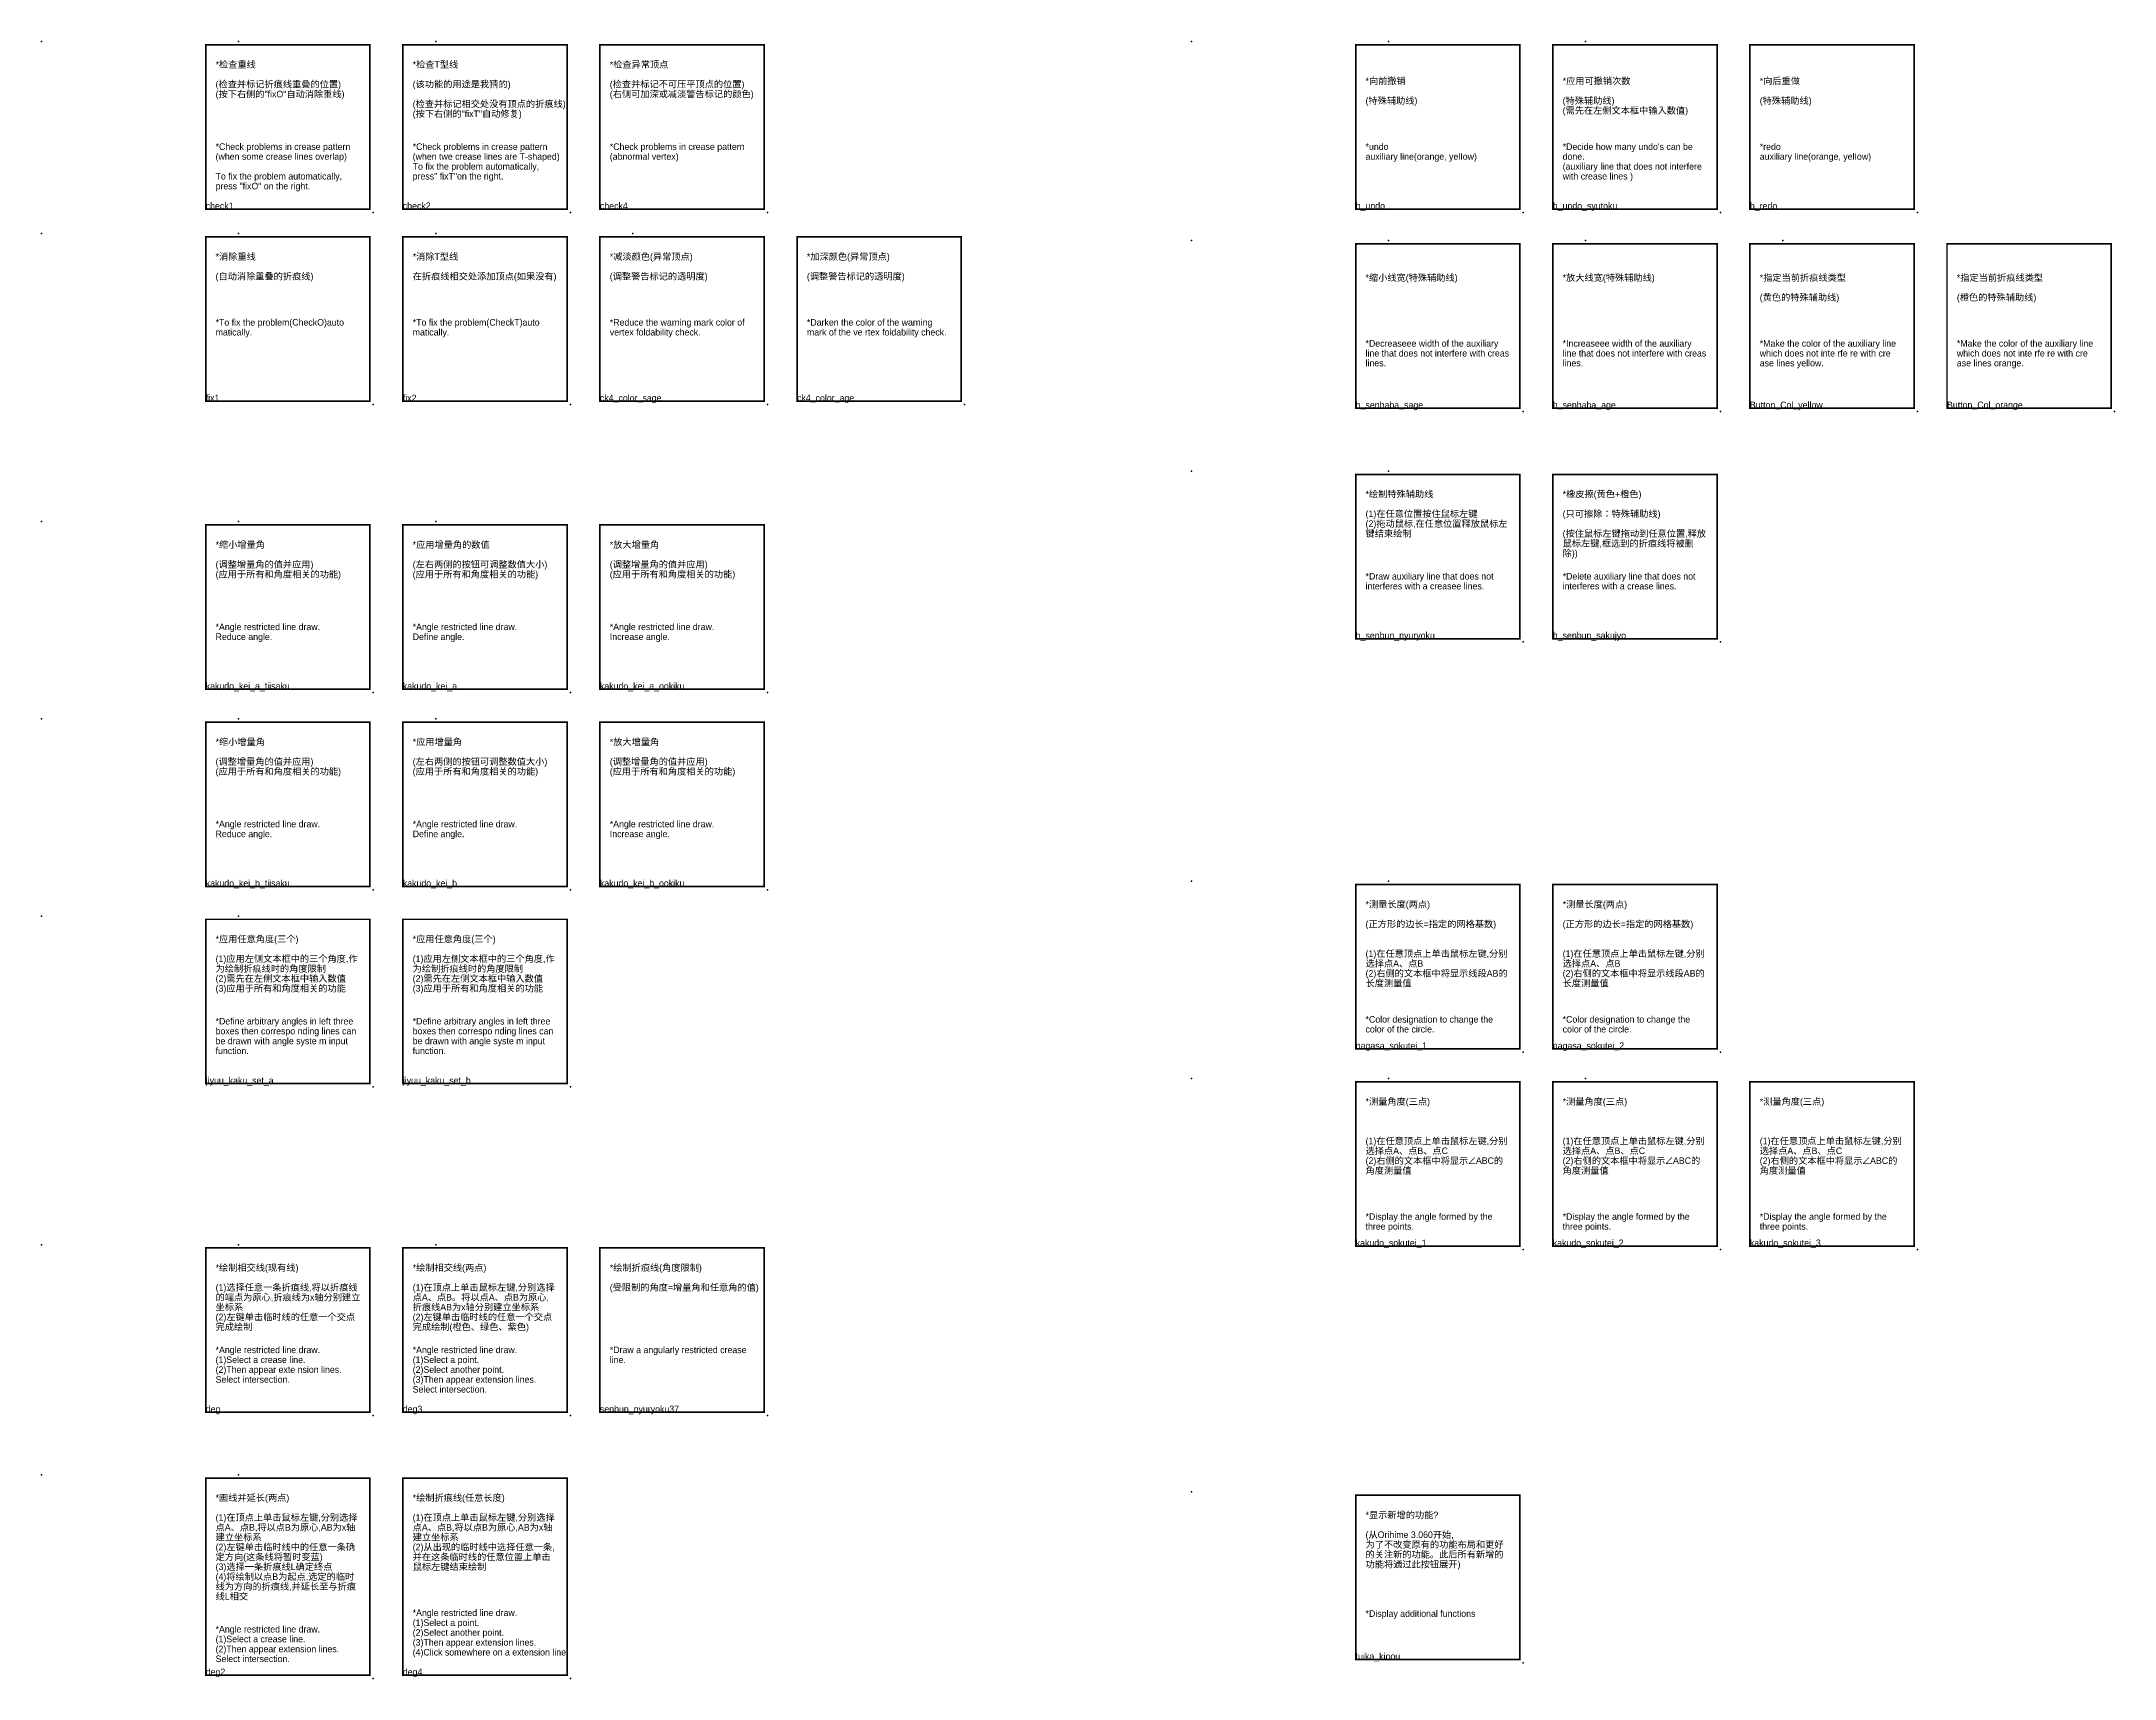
# Model space of a CAD drawing. Header units: millimetres. Extents: x -1842 to 3667, y -2745 to 2263.
# Drawn here: x 1863 to 2494, y 1118 to 1616 of the extents above; entities that cross this region are included whole.
import ezdxf

# ---------------------------------------------------------------- set-up
doc = ezdxf.new("R2010")
doc.units = ezdxf.units.MM
doc.header["$LTSCALE"] = 1000
doc.layers.add('1-中文', color=7, linetype='Continuous', lineweight=25)
doc.layers.add('2-英文', color=250, linetype='Continuous', lineweight=25)
doc.layers.add('3-图名', color=6, linetype='Continuous', plot=False, transparency=0.5)
doc.layers.add('4-图框', color=7, linetype='Continuous', true_color=0x81cde4)
doc.styles.add('kucha制图', font='')
doc.styles.get('kucha制图').set_extended_font_data('思源黑体 CN Regular')

# ---------------------------------------------------------------- blocks, each defined once
blk = doc.blocks.new('图名')
at = {"layer": '3-图名', "ltscale": 8, "style": 'kucha制图', "flags": 8}
blk.add_attdef('图名', (0, 0), '', height=2, dxfattribs=at)
blk = doc.blocks.new('*U15')
at = {"color": 0, "const_width": 0.5}
blk.add_lwpolyline([(0, -50), (50, -50), (50, 0), (0, 0)], close=True, dxfattribs=at)
at = {"color": 8}
for p in [(-50, 1), (51, -51)]:
    blk.add_point(p, dxfattribs=at)
blk = doc.blocks.new('*U9')
at = {"color": 0, "const_width": 0.5}
blk.add_lwpolyline([(0, -60), (50, -60), (50, 0), (0, 0)], close=True, dxfattribs=at)
at = {"color": 8}
for p in [(-50, 1), (51, -61)]:
    blk.add_point(p, dxfattribs=at)
blk = doc.blocks.new('*U14')
at = {"color": 0, "const_width": 0.5}
blk.add_lwpolyline([(0, -60), (50, -60), (50, 0), (0, 0)], close=True, dxfattribs=at)
at = {"color": 8}
for p in [(-50, 1), (51, -61)]:
    blk.add_point(p, dxfattribs=at)

msp = doc.modelspace()

# ---------------------------------------------------------------- block references
at = {"layer": '3-图名'}
ref = msp.add_blockref('图名', (1912.93, 1564.94), dxfattribs=at)
ref.add_attrib('图名', 'check1', (1912.93, 1564.94), dxfattribs={"ltscale": 8, "height": 2, "style": 'kucha制图'})
ref = msp.add_blockref('图名', (1972.93, 1564.94), dxfattribs=at)
ref.add_attrib('图名', 'check2', (1972.93, 1564.94), dxfattribs={"ltscale": 8, "height": 2, "style": 'kucha制图'})
ref = msp.add_blockref('图名', (2032.93, 1564.94), dxfattribs=at)
ref.add_attrib('图名', 'check4', (2032.93, 1564.94), dxfattribs={"ltscale": 8, "height": 2, "style": 'kucha制图'})
ref = msp.add_blockref('图名', (2262.99, 1564.94), dxfattribs=at)
ref.add_attrib('图名', 'h_undo', (2262.99, 1564.94), dxfattribs={"ltscale": 8, "height": 2, "style": 'kucha制图'})
ref = msp.add_blockref('图名', (2322.99, 1564.94), dxfattribs=at)
ref.add_attrib('图名', 'h_undo_syutoku', (2322.99, 1564.94), dxfattribs={"ltscale": 8, "height": 2, "style": 'kucha制图'})
ref = msp.add_blockref('图名', (2382.99, 1564.94), dxfattribs=at)
ref.add_attrib('图名', 'h_redo', (2382.99, 1564.94), dxfattribs={"ltscale": 8, "height": 2, "style": 'kucha制图'})
ref = msp.add_blockref('图名', (1912.93, 1506.48), dxfattribs=at)
ref.add_attrib('图名', 'fix1', (1912.93, 1506.48), dxfattribs={"ltscale": 8, "height": 2, "style": 'kucha制图'})
ref = msp.add_blockref('图名', (1972.93, 1506.48), dxfattribs=at)
ref.add_attrib('图名', 'fix2', (1972.93, 1506.48), dxfattribs={"ltscale": 8, "height": 2, "style": 'kucha制图'})
ref = msp.add_blockref('图名', (2032.93, 1506.48), dxfattribs=at)
ref.add_attrib('图名', 'ck4_color_sage', (2032.93, 1506.48), dxfattribs={"ltscale": 8, "height": 2, "style": 'kucha制图'})
ref = msp.add_blockref('图名', (2092.93, 1506.48), dxfattribs=at)
ref.add_attrib('图名', 'ck4_color_age', (2092.93, 1506.48), dxfattribs={"ltscale": 8, "height": 2, "style": 'kucha制图'})
ref = msp.add_blockref('图名', (2262.99, 1504.35), dxfattribs=at)
ref.add_attrib('图名', 'h_senhaba_sage', (2262.99, 1504.35), dxfattribs={"ltscale": 8, "height": 2, "style": 'kucha制图'})
ref = msp.add_blockref('图名', (2322.99, 1504.35), dxfattribs=at)
ref.add_attrib('图名', 'h_senhaba_age', (2322.99, 1504.35), dxfattribs={"ltscale": 8, "height": 2, "style": 'kucha制图'})
ref = msp.add_blockref('图名', (2382.99, 1504.35), dxfattribs=at)
ref.add_attrib('图名', 'Button_Col_yellow', (2382.99, 1504.35), dxfattribs={"ltscale": 8, "height": 2, "style": 'kucha制图'})
ref = msp.add_blockref('图名', (2442.99, 1504.35), dxfattribs=at)
ref.add_attrib('图名', 'Button_Col_orange', (2442.99, 1504.35), dxfattribs={"ltscale": 8, "height": 2, "style": 'kucha制图'})
ref = msp.add_blockref('图名', (2262.99, 1434.22), dxfattribs=at)
ref.add_attrib('图名', 'h_senbun_nyuryoku', (2262.99, 1434.22), dxfattribs={"ltscale": 8, "height": 2, "style": 'kucha制图'})
ref = msp.add_blockref('图名', (2322.99, 1434.22), dxfattribs=at)
ref.add_attrib('图名', 'h_senbun_sakujyo', (2322.99, 1434.22), dxfattribs={"ltscale": 8, "height": 2, "style": 'kucha制图'})
ref = msp.add_blockref('图名', (1912.93, 1418.83), dxfattribs=at)
ref.add_attrib('图名', 'kakudo_kei_a_tiisaku', (1912.93, 1418.83), dxfattribs={"ltscale": 8, "height": 2, "style": 'kucha制图'})
ref = msp.add_blockref('图名', (1972.93, 1418.83), dxfattribs=at)
ref.add_attrib('图名', 'kakudo_kei_a', (1972.93, 1418.83), dxfattribs={"ltscale": 8, "height": 2, "style": 'kucha制图'})
ref = msp.add_blockref('图名', (2032.93, 1418.83), dxfattribs=at)
ref.add_attrib('图名', 'kakudo_kei_a_ookiku', (2032.93, 1418.83), dxfattribs={"ltscale": 8, "height": 2, "style": 'kucha制图'})
ref = msp.add_blockref('图名', (1912.93, 1358.83), dxfattribs=at)
ref.add_attrib('图名', 'kakudo_kei_b_tiisaku', (1912.93, 1358.83), dxfattribs={"ltscale": 8, "height": 2, "style": 'kucha制图'})
ref = msp.add_blockref('图名', (1972.93, 1358.83), dxfattribs=at)
ref.add_attrib('图名', 'kakudo_kei_b', (1972.93, 1358.83), dxfattribs={"ltscale": 8, "height": 2, "style": 'kucha制图'})
ref = msp.add_blockref('图名', (2032.93, 1358.83), dxfattribs=at)
ref.add_attrib('图名', 'kakudo_kei_b_ookiku', (2032.93, 1358.83), dxfattribs={"ltscale": 8, "height": 2, "style": 'kucha制图'})
ref = msp.add_blockref('图名', (2262.99, 1309.4), dxfattribs=at)
ref.add_attrib('图名', 'nagasa_sokutei_1', (2262.99, 1309.4), dxfattribs={"ltscale": 8, "height": 2, "style": 'kucha制图'})
ref = msp.add_blockref('图名', (2322.99, 1309.4), dxfattribs=at)
ref.add_attrib('图名', 'nagasa_sokutei_2', (2322.99, 1309.4), dxfattribs={"ltscale": 8, "height": 2, "style": 'kucha制图'})
ref = msp.add_blockref('图名', (1912.93, 1298.83), dxfattribs=at)
ref.add_attrib('图名', 'jiyuu_kaku_set_a', (1912.93, 1298.83), dxfattribs={"ltscale": 8, "height": 2, "style": 'kucha制图'})
ref = msp.add_blockref('图名', (1972.93, 1298.83), dxfattribs=at)
ref.add_attrib('图名', 'jiyuu_kaku_set_b', (1972.93, 1298.83), dxfattribs={"ltscale": 8, "height": 2, "style": 'kucha制图'})
ref = msp.add_blockref('图名', (2262.99, 1249.4), dxfattribs=at)
ref.add_attrib('图名', 'kakudo_sokutei_1', (2262.99, 1249.4), dxfattribs={"ltscale": 8, "height": 2, "style": 'kucha制图'})
ref = msp.add_blockref('图名', (2322.99, 1249.4), dxfattribs=at)
ref.add_attrib('图名', 'kakudo_sokutei_2', (2322.99, 1249.4), dxfattribs={"ltscale": 8, "height": 2, "style": 'kucha制图'})
ref = msp.add_blockref('图名', (2382.99, 1249.4), dxfattribs=at)
ref.add_attrib('图名', 'kakudo_sokutei_3', (2382.99, 1249.4), dxfattribs={"ltscale": 8, "height": 2, "style": 'kucha制图'})
ref = msp.add_blockref('图名', (1912.93, 1198.83), dxfattribs=at)
ref.add_attrib('图名', 'deg', (1912.93, 1198.83), dxfattribs={"ltscale": 8, "height": 2, "style": 'kucha制图'})
ref = msp.add_blockref('图名', (1972.93, 1198.83), dxfattribs=at)
ref.add_attrib('图名', 'deg3', (1972.93, 1198.83), dxfattribs={"ltscale": 8, "height": 2, "style": 'kucha制图'})
ref = msp.add_blockref('图名', (2032.93, 1198.83), dxfattribs=at)
ref.add_attrib('图名', 'senbun_nyuryoku37', (2032.93, 1198.83), dxfattribs={"ltscale": 8, "height": 2, "style": 'kucha制图'})
ref = msp.add_blockref('图名', (2262.99, 1123.59), dxfattribs=at)
ref.add_attrib('图名', 'tuika_kinou', (2262.99, 1123.59), dxfattribs={"ltscale": 8, "height": 2, "style": 'kucha制图'})
ref = msp.add_blockref('图名', (1912.93, 1118.83), dxfattribs=at)
ref.add_attrib('图名', 'deg2', (1912.93, 1118.83), dxfattribs={"ltscale": 8, "height": 2, "style": 'kucha制图'})
ref = msp.add_blockref('图名', (1972.93, 1118.83), dxfattribs=at)
ref.add_attrib('图名', 'deg4', (1972.93, 1118.83), dxfattribs={"ltscale": 8, "height": 2, "style": 'kucha制图'})
at = {"layer": '4-图框'}
for name, p in [('*U15', (1912.93, 1614.94)), ('*U15', (1972.93, 1614.94)), ('*U15', (2032.93, 1614.94)), ('*U15', (2262.99, 1614.94)), ('*U15', (2322.99, 1614.94)), ('*U15', (2382.99, 1614.94)), ('*U15', (1912.93, 1556.48)), ('*U15', (1972.93, 1556.48)), ('*U15', (2032.93, 1556.48)), ('*U15', (2092.93, 1556.48)), ('*U15', (2262.99, 1554.35)), ('*U15', (2322.99, 1554.35)), ('*U15', (2382.99, 1554.35)), ('*U15', (2442.99, 1554.35)), ('*U15', (2262.99, 1484.22)), ('*U15', (2322.99, 1484.22)), ('*U15', (1912.93, 1468.83)), ('*U15', (1972.93, 1468.83)), ('*U15', (2032.93, 1468.83)), ('*U15', (1912.93, 1408.83)), ('*U15', (1972.93, 1408.83)), ('*U15', (2032.93, 1408.83)), ('*U15', (2262.99, 1359.4)), ('*U15', (2322.99, 1359.4)), ('*U15', (1912.93, 1348.83)), ('*U15', (1972.93, 1348.83)), ('*U15', (2262.99, 1299.4)), ('*U15', (2322.99, 1299.4)), ('*U15', (2382.99, 1299.4)), ('*U15', (1912.93, 1248.83)), ('*U15', (1972.93, 1248.83)), ('*U15', (2032.93, 1248.83)), ('*U9', (1912.93, 1178.83)), ('*U14', (1972.93, 1178.83)), ('*U15', (2262.99, 1173.59))]:
    msp.add_blockref(name, p, dxfattribs=at)

# ---------------------------------------------------------------- texts
at = {"layer": '1-中文', "char_height": 2, "attachment_point": 1, "line_spacing_factor": 0.9, "style": 'kucha制图'}
for s, width, heights, insert in [('*检查重线\\P\\P(检查并标记折痕线重叠的位置)\\P(按下右侧的"fixO"自动消除重线)', 44, [0], (1915.93, 1609.94)), ('*检查T型线\\P\\P(该功能的用途是我猜的)\\P\\P(检查并标记相交处没有顶点的折痕线)\\P(按下右侧的"fixT"自动修复)', 47, [0], (1975.93, 1609.94)), ('*检查异常顶点\\P\\P(检查并标记不可压平顶点的位置)\\P(右侧可加深或减淡警告标记的颜色)', 44, [15.27], (2035.93, 1609.94)), ('*向前撤销\\P\\P(特殊辅助线)', 44, [0], (2265.99, 1604.94)), ('*应用可撤销次数\\P\\P(特殊辅助线)\\P(需先在左侧文本框中输入数值)', 44, [0], (2325.99, 1604.94)), ('*向后重做\\P\\P(特殊辅助线)', 44, [0], (2385.99, 1604.94)), ('*消除重线\\P\\P(自动消除重叠的折痕线)', 44, [0], (1915.93, 1551.48)), ('*消除T型线\\P\\P在折痕线相交处添加顶点(如果没有)', 44, [0], (1975.93, 1551.48)), ('*减淡颜色(异常顶点)\\P\\P(调整警告标记的透明度)', 44, [0], (2035.93, 1551.48)), ('*加深颜色(异常顶点)\\P\\P(调整警告标记的透明度)', 44, [0], (2095.93, 1551.48)), ('*缩小线宽(特殊辅助线)', 44, [0], (2265.99, 1545.08)), ('*放大线宽(特殊辅助线)', 44, [0], (2325.99, 1545.08)), ('*指定当前折痕线类型\\P\\P(黄色的特殊辅助线)', 44, [0], (2385.99, 1545.08)), ('*指定当前折痕线类型\\P\\P(橙色的特殊辅助线)', 44, [0], (2445.99, 1545.08)), ('*绘制特殊辅助线\\P\\P(1)在任意位置按住鼠标左键\\P(2)拖动鼠标,在任意位置释放鼠标左键结束绘制', 44, [20], (2265.99, 1479.22)), ('*橡皮擦(黄色+橙色)\\P\\P(只可擦除：特殊辅助线)\\P\\P(按住鼠标左键拖动到任意位置,释放鼠标左键,框选到的折痕线将被删除))', 44, [0], (2325.99, 1479.22)), ('*缩小增量角\\P\\P(调整增量角的值并应用)\\P(应用于所有和角度相关的功能)', 44, [0], (1915.93, 1463.83)), ('*应用增量角的数值\\P\\P(左右两侧的按钮可调整数值大小)\\P(应用于所有和角度相关的功能)', 44, [0], (1975.93, 1463.83)), ('*放大增量角\\P\\P(调整增量角的值并应用)\\P(应用于所有和角度相关的功能)', 44, [0], (2035.93, 1463.83)), ('*缩小增量角\\P\\P(调整增量角的值并应用)\\P(应用于所有和角度相关的功能)', 44, [0], (1915.93, 1403.83)), ('*应用增量角\\P\\P(左右两侧的按钮可调整数值大小)\\P(应用于所有和角度相关的功能)', 44, [0], (1975.93, 1403.83)), ('*放大增量角\\P\\P(调整增量角的值并应用)\\P(应用于所有和角度相关的功能)', 44, [0], (2035.93, 1403.83)), ('*测量长度(两点)\\P\\P(正方形的边长=指定的网格基数)\\P\\P\\P(1)在任意顶点上单击鼠标左键,分别选择点A、点B\\P(2)右侧的文本框中将显示线段AB的长度测量值', 44, [0], (2265.99, 1354.4)), ('*测量长度(两点)\\P\\P(正方形的边长=指定的网格基数)\\P\\P\\P(1)在任意顶点上单击鼠标左键,分别选择点A、点B\\P(2)右侧的文本框中将显示线段AB的长度测量值', 44, [0], (2325.99, 1354.4)), ('*应用任意角度(三个)\\P\\P(1)应用左侧文本框中的三个角度,作为绘制折痕线时的角度限制\\P(2)需先在左侧文本框中输入数值\\P(3)应用于所有和角度相关的功能', 44, [0], (1915.93, 1343.83)), ('*应用任意角度(三个)\\P\\P(1)应用左侧文本框中的三个角度,作为绘制折痕线时的角度限制\\P(2)需先在左侧文本框中输入数值\\P(3)应用于所有和角度相关的功能', 44, [0], (1975.93, 1343.83)), ('*测量角度(三点)\\P\\P\\P\\P(1)在任意顶点上单击鼠标左键,分别选择点A、点B、点C\\P(2)右侧的文本框中将显示∠ABC的角度测量值', 44, [0], (2265.99, 1294.4)), ('*测量角度(三点)\\P\\P\\P\\P(1)在任意顶点上单击鼠标左键,分别选择点A、点B、点C\\P(2)右侧的文本框中将显示∠ABC的角度测量值', 44, [0], (2325.99, 1294.4)), ('*测量角度(三点)\\P\\P\\P\\P(1)在任意顶点上单击鼠标左键,分别选择点A、点B、点C\\P(2)右侧的文本框中将显示∠ABC的角度测量值', 44, [0], (2385.99, 1294.4)), ('*绘制相交线(现有线)\\P\\P(1)选择任意一条折痕线,将以折痕线的端点为原心,折痕线为x轴分别建立坐标系\\P(2)左键单击临时线的任意一个交点完成绘制', 44, [0], (1915.93, 1243.83)), ('*绘制相交线(两点)\\P\\P(1)在顶点上单击鼠标左键,分别选择点A、点B。将以点A、点B为原心,折痕线AB为x轴分别建立坐标系\\P(2)左键单击临时线的任意一个交点完成绘制(橙色、绿色、紫色)', 44, [0], (1975.93, 1243.83)), ('*绘制折痕线(角度限制)\\P\\P(受限制的角度=增量角和任意角的值)', 44, [0], (2035.93, 1243.83)), ('*画线并延长(两点)\\P\\P(1)在顶点上单击鼠标左键,分别选择点A、点B,将以点B为原心,AB为x轴建立坐标系\\P(2)左键单击临时线中的任意一条确定方向(这条线将暂时变蓝)\\P(3)选择一条折痕线L确定终点\\P(4)将绘制以点B为起点,选定的临时线为方向的折痕线,并延长至与折痕线L相交', 44, [0], (1915.93, 1173.83)), ('*绘制折痕线(任意长度)\\P\\P(1)在顶点上单击鼠标左键,分别选择点A、点B,将以点B为原心,AB为x轴建立坐标系\\P(2)从出现的临时线中选择任意一条,并在这条临时线的任意位置上单击鼠标左键结束绘制', 43.862, [30], (1975.93, 1173.83)), ('*显示新增的功能?\\P\\P(从Orihime 3.060开始,\\P为了不改变原有的功能布局和更好的关注新的功能。此后所有新增的功能将通过此按钮展开)', 44, [0], (2265.99, 1168.59))]:
    msp.add_mtext_dynamic_manual_height_columns(s, width=width, gutter_width=12.5, heights=heights, dxfattribs=dict(at, insert=insert))
at = {"layer": '2-英文', "char_height": 2, "attachment_point": 1, "line_spacing_factor": 0.9, "style": 'kucha制图'}
for s, width, insert in [('*Check problems in crease pattern\\P(when some crease lines overlap)\\P\\PTo fix the problem automatically, \\Ppress "fixO" on the right.', 44, (1915.93, 1584.94)), ('*Check problems in crease pattern\\P(when twe crease lines are T-shaped)\\PTo fix the problem automatically, \\Ppress" fixT"on the right.', 44, (1975.93, 1584.94)), ('*Check problems in crease pattern\\P(abnormal vertex)', 44, (2035.93, 1584.94)), ('*undo\\Pauxiliary line(orange, yelIow)', 44, (2265.99, 1584.94)), ("*Decide how many undo's can be done.\\P(auxiliary line that does not interfere with crease lines )", 44, (2325.99, 1584.94)), ('*redo\\Pauxiliary line(orange, yelIow)', 44, (2385.99, 1584.94)), ('*To fix the problem(CheckO)auto matically.', 44, (1915.93, 1531.48)), ('*To fix the problem(CheckT)auto matically.', 44, (1975.93, 1531.48)), ('*Reduce the warning mark color of vertex foldability check.', 44, (2035.93, 1531.48)), ('*Darken the color of the warning mark of the ve rtex foldability check.', 44, (2095.93, 1531.48)), ('*Decreaseee width of the auxiliary line that does not interfere with creas lines.', 43.8707, (2265.99, 1525.08)), ('*Increaseee width of the auxiliary line that does not interfere with creas lines.', 43.8707, (2325.99, 1525.08)), ('*Make the color of the auxiliary line which does not inte rfe re with cre ase lines yellow.', 43.8707, (2385.99, 1525.08)), ('*Make the color of the auxiliary line which does not inte rfe re with cre ase lines orange.', 43.8707, (2445.99, 1525.08)), ('*Draw auxiliary line that does not\\Pinterferes with a creasee lines.', 43.8707, (2265.99, 1454.22)), ('*Delete auxiliary line that does not interferes with a crease lines.', 44, (2325.99, 1454.22)), ('*Angle restricted line draw.\\PReduce angle.', 44, (1915.93, 1438.83)), ('*Angle restricted line draw.\\PDefine angle.', 44, (1975.93, 1438.83)), ('*Angle restricted line draw.\\PIncrease angle.', 44, (2035.93, 1438.83)), ('*Angle restricted line draw.\\PReduce angle.', 44, (1915.93, 1378.83)), ('*Angle restricted line draw.\\PDefine angle.', 44, (1975.93, 1378.83)), ('*Angle restricted line draw.\\PIncrease angle.', 44, (2035.93, 1378.83)), ('*Define arbitrary angles in left three boxes then correspo nding lines can be drawn with angle syste m input function.', 44, (1915.93, 1318.83)), ('*Define arbitrary angles in left three boxes then correspo nding lines can be drawn with angle syste m input function.', 44, (1975.93, 1318.83)), ('*Color designation to change the color of the circle.', 44, (2265.99, 1319.4)), ('*Color designation to change the color of the circle.', 44, (2325.99, 1319.4)), ('*Display the angle formed by the three points.', 44, (2265.99, 1259.4)), ('*Display the angle formed by the three points.', 44, (2325.99, 1259.4)), ('*Display the angle formed by the three points.', 44, (2385.99, 1259.4)), ('*Angle restricted line draw.\\P(1)Select a crease line.\\P(2)Then appear exte nsion lines. Select intersection.', 44, (1915.93, 1218.83)), ('*Angle restricted line draw.\\P(1)Select a point.\\P(2)Select another point.\\P(3)Then appear extension lines. Select intersection.', 44, (1975.93, 1218.83)), ('*Draw a angularly restricted crease line.', 44, (2035.93, 1218.83)), ('*Angle restricted line draw.\\P(1)Select a point.\\P(2)Select another point.\\P(3)Then appear extension lines. \\P(4)Click somewhere on a extension line.', 45.2083, (1975.93, 1138.83)), ('*Display additional functions', 44, (2265.99, 1138.59)), ('*Angle restricted line draw.\\P(1)Select a crease line.\\P(2)Then appear extension lines. Select intersection.', 44.7612, (1915.93, 1133.83))]:
    msp.add_mtext_dynamic_manual_height_columns(s, width=width, gutter_width=12.5, heights=[0], dxfattribs=dict(at, insert=insert))

doc.saveas('drawing.dxf')
